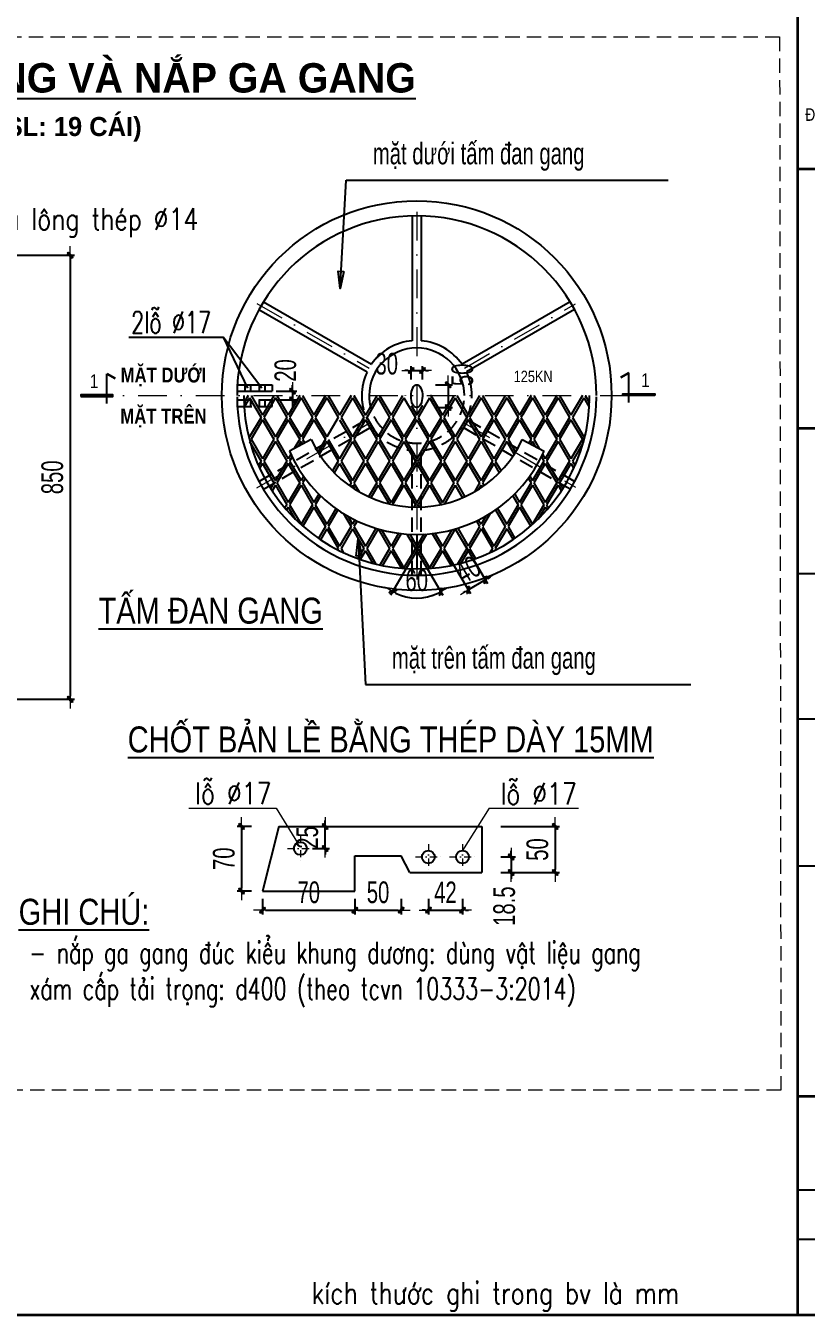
# Model space of a CAD drawing. Header units: inches. Extents: x -676 to 53517, y -16349 to 46516.
# Drawn here: x 35096 to 37799, y 27132 to 31598 of the extents above; entities that cross this region are included whole.
import ezdxf
from ezdxf.enums import TextEntityAlignment as Align

# ---------------------------------------------------------------- set-up
doc = ezdxf.new("R2010")
doc.units = ezdxf.units.IN
doc.header["$MEASUREMENT"] = 0
for name, pattern in [('DASHDOT', [1, 0.5, -0.25, 0, -0.25]), ('DASHED2', [0.375, 0.25, -0.125]), ('HIDDEN', [0.375, 0.25, -0.125]), ('HIDDENX2', [0.75, 0.5, -0.25])]:
    doc.linetypes.add(name, pattern=pattern)
for name, color, linetype in [('1', 1, 'Continuous'), ('2', 2, 'Continuous'), ('3', 3, 'Continuous'), ('8', 8, 'Continuous'), ('9', 9, 'Continuous'), ('Dam', 1, 'Continuous'), ('ENTTNTHIETKE1', 2, 'Continuous'), ('T.bao', 6, 'Continuous'), ('TXT', 5, 'Continuous')]:
    doc.layers.add(name, color=color, linetype=linetype)
for name, color, linetype, lineweight in [('2 - Text2', 2, 'Continuous', 20), ('43 - Net thay', 43, 'Continuous', 25), ('cat BT', 40, 'Continuous', 35), ('dim', 144, 'Continuous', 13), ('KICHTHUOC', 167, 'Continuous', 15), ('LC Dim', 8, 'Continuous', 18), ('LC MANH DUT', 35, 'HIDDEN', 5), ('LC Net truc', 79, 'DASHDOT', 13), ('LC Text1', 3, 'Continuous', 20), ('LC Text2', 7, 'Continuous', 25), ('TEXT', 7, 'Continuous', 20), ('THEP', 1, 'Continuous', 35)]:
    doc.layers.add(name, color=color, linetype=linetype, lineweight=lineweight)
doc.styles.add('EG 1', font='')
doc.styles.add('HOATBIF', font='hoatbif.shx', dxfattribs={"width": 0.7})
doc.styles.add('LC 1', font='')
doc.styles.add('LC 3', font='vnsimli.shx', dxfattribs={"width": 0.75})
doc.styles.add('LC3', font='', dxfattribs={"width": 0.8})
doc.styles.add('T2', font='', dxfattribs={"width": 0.8})
doc.styles.add('Tenbanve', font='')
doc.styles.get('EG 1').set_extended_font_data('.VnAvantH', bold=True)
doc.styles.get('LC 1').set_extended_font_data('.VnAvantH', bold=True)
doc.styles.get('LC3').set_extended_font_data('.VnArialH', bold=True)
doc.styles.get('T2').set_extended_font_data('.VnArialH')
doc.styles.get('Tenbanve').set_extended_font_data('.VnBlackH')
doc.dimstyles.new('1-100(1-25)', dxfattribs={"dimscale": 25, "dimtxt": 2.5, "dimasz": 0.35, "dimexe": 0.5, "dimexo": 0, "dimgap": 0.8, "dimtad": 1, "dimdec": 0, "dimzin": 0, "dimdsep": 46, "dimtxsty": 'HOATBIF', "dimblk1": 'DOT', "dimblk2": 'DOT', "dimsah": 1, "dimcen": -1, "dimdle": 1, "dimclrd": 256, "dimclre": 256, "dimclrt": 4, "dimadec": 3, "dimazin": 2, "dimtfac": 0.333333, "dimtdec": 0, "dimtix": 1, "dimtmove": 2, "dimatfit": 3, "dimldrblk": 'DOT', "dimfxl": 1, "dimtvp": 0.833333, "dimtolj": 1, "dimtzin": 0, "dimarcsym": 0})
doc.dimstyles.new('1-100(1-50)x4', dxfattribs={"dimscale": 40, "dimtxt": 2.5, "dimasz": 0.35, "dimexe": 0.5, "dimexo": 0, "dimgap": 0.8, "dimtad": 1, "dimdec": 0, "dimlfac": 0.25, "dimzin": 0, "dimdsep": 46, "dimtxsty": 'HOATBIF', "dimblk1": 'DOT', "dimblk2": 'DOT', "dimsah": 1, "dimcen": -1, "dimdle": 1, "dimclrd": 256, "dimclre": 256, "dimclrt": 4, "dimadec": 3, "dimazin": 2, "dimtfac": 0.333333, "dimtdec": 0, "dimtix": 1, "dimtmove": 2, "dimatfit": 3, "dimldrblk": 'DOT', "dimfxl": 1, "dimtvp": 0.833333, "dimtolj": 1, "dimtzin": 0, "dimarcsym": 0})

# ---------------------------------------------------------------- blocks, each defined once
blk = doc.blocks.new('DOT')
at = {"layer": 'LC Dim', "color": 4}
blk.add_line((-1, -1), (1, 1), dxfattribs=at)
at = {"layer": 'LC Dim'}
blk.add_line((-3, 0), (3, 0), dxfattribs=at)
at = {"layer": 'LC Dim', "color": 4}
blk.add_lwpolyline([(0.5, 1), (-1, -0.5), (-0.5, -1), (1, 0.5)], close=True, dxfattribs=at)
blk = doc.blocks.new('*D26')
at = {"layer": 'Defpoints', "color": 0, "transparency": 16777216}
for p in [(36235.9, 28573.3), (36395.9, 28573.3), (36395.9, 28534.6)]:
    blk.add_point(p, dxfattribs=at)
at = {"layer": 'LC Dim', "lineweight": -2, "transparency": 16777216}
for p, q in [((36235.9, 28573.3), (36235.9, 28519.6)), ((36395.9, 28573.3), (36395.9, 28519.6)), ((36246.4, 28534.6), (36385.4, 28534.6))]:
    blk.add_line(p, q, dxfattribs=at)
at = {"layer": 'LC Dim', "lineweight": -2, "transparency": 16777216, "xscale": 10.5, "yscale": 10.5, "zscale": 10.5, "rotation": 180}
blk.add_blockref('DOT', (36235.9, 28534.6), dxfattribs=at)
at = {"layer": 'LC Dim', "lineweight": -2, "transparency": 16777216, "xscale": 10.5, "yscale": 10.5, "zscale": 10.5}
blk.add_blockref('DOT', (36395.9, 28534.6), dxfattribs=at)
at = {"layer": 'LC Dim', "color": 4, "transparency": 16777216, "insert": (36315.9, 28596.1), "char_height": 75, "attachment_point": 5, "style": 'HOATBIF'}
blk.add_mtext('\\A1;50', dxfattribs=at)
blk = doc.blocks.new('_Dot')
at = {"color": 0, "linetype": 'ByBlock', "lineweight": -2}
blk.add_line((-0.5, 0), (-1, 0), dxfattribs=at)
at = {"color": 0, "linetype": 'ByBlock', "const_width": 0.5}
blk.add_lwpolyline([(-0.25, 0, 1), (0.25, 0, 1)], format="xyb", close=True, dxfattribs=at)
blk = doc.blocks.new('*D27')
at = {"layer": 'Defpoints', "color": 0, "transparency": 16777216}
for p in [(35878, 28824.7), (35843.4, 28600.7), (35878, 28600.7)]:
    blk.add_point(p, dxfattribs=at)
at = {"layer": 'LC Dim', "lineweight": -2, "transparency": 16777216}
for p, q in [((35878, 28824.7), (35828.4, 28824.7)), ((35843.4, 28814.2), (35843.4, 28611.2)), ((35878, 28600.7), (35828.4, 28600.7))]:
    blk.add_line(p, q, dxfattribs=at)
at = {"layer": 'LC Dim', "lineweight": -2, "transparency": 16777216, "xscale": 10.5, "yscale": 10.5, "zscale": 10.5}
for p, rotation in [((35843.4, 28824.7), 90), ((35843.4, 28600.7), 270)]:
    blk.add_blockref('DOT', p, dxfattribs=dict(at, rotation=rotation))
at = {"layer": 'LC Dim', "color": 4, "transparency": 16777216, "insert": (35781.9, 28712.7), "char_height": 75, "attachment_point": 5, "rotation": 90, "style": 'HOATBIF'}
blk.add_mtext('\\A1;70', dxfattribs=at)
blk = doc.blocks.new('*D28')
at = {"layer": 'Defpoints', "color": 0, "transparency": 16777216}
for p in [(36515, 30354.6), (36515, 30275.6), (36558.8, 30275.6)]:
    blk.add_point(p, dxfattribs=at)
at = {"layer": 'LC Dim', "lineweight": -2, "transparency": 16777216}
for p, q in [((36515, 30354.6), (36573.8, 30354.6)), ((36558.8, 30344.1), (36558.8, 30286.1)), ((36515, 30275.6), (36573.8, 30275.6))]:
    blk.add_line(p, q, dxfattribs=at)
at = {"layer": 'LC Dim', "lineweight": -2, "transparency": 16777216, "xscale": 10.5, "yscale": 10.5, "zscale": 10.5}
for p, rotation in [((36558.8, 30354.6), 90), ((36558.8, 30275.6), 270)]:
    blk.add_blockref('DOT', p, dxfattribs=dict(at, rotation=rotation))
at = {"layer": 'LC Dim', "color": 4, "transparency": 16777216, "insert": (36608, 30389.1), "char_height": 75, "attachment_point": 5, "rotation": 90, "style": 'HOATBIF'}
blk.add_mtext('\\A1;50', dxfattribs=at)
blk = doc.blocks.new('*D29')
at = {"layer": 'Defpoints', "color": 0, "transparency": 16777216}
for p in [(35963.2, 30332.1), (35963.2, 30302), (36019.5, 30302)]:
    blk.add_point(p, dxfattribs=at)
at = {"layer": 'LC Dim', "lineweight": -2, "transparency": 16777216}
for p, q in [((35963.2, 30332.1), (36034.5, 30332.1)), ((36019.5, 30342.6), (36019.5, 30353.1)), ((36019.5, 30332.1), (36019.5, 30302)), ((35963.2, 30302), (36034.5, 30302)), ((36019.5, 30291.5), (36019.5, 30281))]:
    blk.add_line(p, q, dxfattribs=at)
at = {"layer": 'LC Dim', "lineweight": -2, "transparency": 16777216, "xscale": 10.5, "yscale": 10.5, "zscale": 10.5}
for p, rotation in [((36019.5, 30332.1), 270), ((36019.5, 30302), 90)]:
    blk.add_blockref('DOT', p, dxfattribs=dict(at, rotation=rotation))
at = {"layer": 'LC Dim', "color": 4, "transparency": 16777216, "insert": (35995.2, 30404.1), "char_height": 75, "attachment_point": 5, "rotation": 90, "style": 'HOATBIF'}
blk.add_mtext('\\A1;20', dxfattribs=at)
blk = doc.blocks.new('*D30')
at = {"layer": 'Defpoints', "color": 0, "transparency": 16777216}
for p in [(35915.9, 28573.3), (36235.9, 28573.3), (36235.9, 28534.6)]:
    blk.add_point(p, dxfattribs=at)
at = {"layer": 'LC Dim', "lineweight": -2, "transparency": 16777216}
for p, q in [((35915.9, 28573.3), (35915.9, 28519.6)), ((36235.9, 28573.3), (36235.9, 28519.6)), ((35926.4, 28534.6), (36225.4, 28534.6))]:
    blk.add_line(p, q, dxfattribs=at)
at = {"layer": 'LC Dim', "lineweight": -2, "transparency": 16777216, "xscale": 10.5, "yscale": 10.5, "zscale": 10.5, "rotation": 180}
blk.add_blockref('DOT', (35915.9, 28534.6), dxfattribs=at)
at = {"layer": 'LC Dim', "lineweight": -2, "transparency": 16777216, "xscale": 10.5, "yscale": 10.5, "zscale": 10.5}
blk.add_blockref('DOT', (36235.9, 28534.6), dxfattribs=at)
at = {"layer": 'LC Dim', "color": 4, "transparency": 16777216, "insert": (36075.9, 28596.1), "char_height": 75, "attachment_point": 5, "style": 'HOATBIF'}
blk.add_mtext('\\A1;70', dxfattribs=at)
blk = doc.blocks.new('*D31')
at = {"layer": 'Defpoints', "color": 0, "transparency": 16777216}
for p in [(36088.6, 28824.7), (36132.6, 28824.7), (36088.6, 28748.2)]:
    blk.add_point(p, dxfattribs=at)
at = {"layer": 'LC Dim', "lineweight": -2, "transparency": 16777216}
for p, q in [((36088.6, 28824.7), (36147.6, 28824.7)), ((36132.6, 28835.2), (36132.6, 28845.7)), ((36132.6, 28748.2), (36132.6, 28824.7)), ((36088.6, 28748.2), (36147.6, 28748.2)), ((36132.6, 28737.7), (36132.6, 28727.2))]:
    blk.add_line(p, q, dxfattribs=at)
at = {"layer": 'LC Dim', "lineweight": -2, "transparency": 16777216, "xscale": 10.5, "yscale": 10.5, "zscale": 10.5}
for p, rotation in [((36132.6, 28824.7), 270), ((36132.6, 28748.2), 90)]:
    blk.add_blockref('DOT', p, dxfattribs=dict(at, rotation=rotation))
at = {"layer": 'LC Dim', "color": 4, "transparency": 16777216, "insert": (36071.1, 28786.5), "char_height": 75, "attachment_point": 5, "rotation": 90, "style": 'HOATBIF'}
blk.add_mtext('\\A1;25', dxfattribs=at)
blk = doc.blocks.new('*D32')
at = {"layer": 'Defpoints', "color": 0, "transparency": 16777216}
for p in [(36740.7, 28824.7), (36740.7, 28664.7), (36929.5, 28664.7)]:
    blk.add_point(p, dxfattribs=at)
at = {"layer": 'LC Dim', "lineweight": -2, "transparency": 16777216}
for p, q in [((36740.7, 28824.7), (36944.5, 28824.7)), ((36929.5, 28814.2), (36929.5, 28675.2)), ((36740.7, 28664.7), (36944.5, 28664.7))]:
    blk.add_line(p, q, dxfattribs=at)
at = {"layer": 'LC Dim', "lineweight": -2, "transparency": 16777216, "xscale": 10.5, "yscale": 10.5, "zscale": 10.5}
for p, rotation in [((36929.5, 28824.7), 90), ((36929.5, 28664.7), 270)]:
    blk.add_blockref('DOT', p, dxfattribs=dict(at, rotation=rotation))
at = {"layer": 'LC Dim', "color": 4, "transparency": 16777216, "insert": (36868, 28744.7), "char_height": 75, "attachment_point": 5, "rotation": 90, "style": 'HOATBIF'}
blk.add_mtext('\\A1;50', dxfattribs=at)
blk = doc.blocks.new('*D33')
at = {"layer": 'Defpoints', "color": 0, "transparency": 16777216}
for p in [(36490.2, 28573.3), (36608.4, 28573.3), (36608.4, 28534.9)]:
    blk.add_point(p, dxfattribs=at)
at = {"layer": 'LC Dim', "lineweight": -2, "transparency": 16777216}
for p, q in [((36490.2, 28573.3), (36490.2, 28519.9)), ((36608.4, 28573.3), (36608.4, 28519.9)), ((36479.7, 28534.9), (36469.2, 28534.9)), ((36490.2, 28534.9), (36608.4, 28534.9)), ((36618.9, 28534.9), (36629.4, 28534.9))]:
    blk.add_line(p, q, dxfattribs=at)
at = {"layer": 'LC Dim', "lineweight": -2, "transparency": 16777216, "xscale": 10.5, "yscale": 10.5, "zscale": 10.5}
blk.add_blockref('DOT', (36490.2, 28534.9), dxfattribs=at)
at = {"layer": 'LC Dim', "lineweight": -2, "transparency": 16777216, "xscale": 10.5, "yscale": 10.5, "zscale": 10.5, "rotation": 180}
blk.add_blockref('DOT', (36608.4, 28534.9), dxfattribs=at)
at = {"layer": 'LC Dim', "color": 4, "transparency": 16777216, "insert": (36549.3, 28596.4), "char_height": 75, "attachment_point": 5, "style": 'HOATBIF'}
blk.add_mtext('\\A1;42', dxfattribs=at)
blk = doc.blocks.new('*D34')
at = {"layer": 'Defpoints', "color": 0, "transparency": 16777216}
for p in [(36740.7, 28718.8), (36740.7, 28664.7), (36776.7, 28664.7)]:
    blk.add_point(p, dxfattribs=at)
at = {"layer": 'LC Dim', "lineweight": -2, "transparency": 16777216}
for p, q in [((36776.7, 28729.3), (36776.7, 28739.8)), ((36740.7, 28718.8), (36791.7, 28718.8)), ((36776.7, 28718.8), (36776.7, 28664.7)), ((36740.7, 28664.7), (36791.7, 28664.7)), ((36776.7, 28654.2), (36776.7, 28643.7))]:
    blk.add_line(p, q, dxfattribs=at)
at = {"layer": 'LC Dim', "lineweight": -2, "transparency": 16777216, "xscale": 10.5, "yscale": 10.5, "zscale": 10.5}
for p, rotation in [((36776.7, 28718.8), 270), ((36776.7, 28664.7), 90)]:
    blk.add_blockref('DOT', p, dxfattribs=dict(at, rotation=rotation))
at = {"layer": 'LC Dim', "color": 4, "transparency": 16777216, "insert": (36753.1, 28548.6), "char_height": 75, "attachment_point": 5, "rotation": 90, "style": 'HOATBIF'}
blk.add_mtext('\\A1;18.5', dxfattribs=at)
blk = doc.blocks.new('*D35')
at = {"layer": 'Defpoints', "color": 0, "transparency": 16777216}
for p in [(34820.3, 30803), (34820.3, 29265), (35249.5, 29265)]:
    blk.add_point(p, dxfattribs=at)
at = {"layer": 'LC Dim', "lineweight": -2, "transparency": 16777216}
for p, q in [((34820.3, 30803), (35264.5, 30803)), ((35249.5, 30792.5), (35249.5, 29275.5)), ((34820.3, 29265), (35264.5, 29265))]:
    blk.add_line(p, q, dxfattribs=at)
at = {"layer": 'LC Dim', "lineweight": -2, "transparency": 16777216, "xscale": 10.5, "yscale": 10.5, "zscale": 10.5}
for p, rotation in [((35249.5, 30803), 90), ((35249.5, 29265), 270)]:
    blk.add_blockref('DOT', p, dxfattribs=dict(at, rotation=rotation))
at = {"layer": 'LC Dim', "color": 4, "transparency": 16777216, "insert": (35188, 30034), "char_height": 75, "attachment_point": 5, "rotation": 90, "style": 'HOATBIF'}
blk.add_mtext('\\A1;850', dxfattribs=at)
blk = doc.blocks.new('*D61')
at = {"layer": 'Defpoints', "color": 0, "transparency": 16777216}
for p in [(36609.4, 29811.1), (36550.4, 29776.4), (36687.3, 29678.7)]:
    blk.add_point(p, dxfattribs=at)
at = {"layer": 'LC Dim', "lineweight": -2, "transparency": 16777216}
for p, q in [((36609.4, 29811.1), (36694.9, 29665.8)), ((36550.4, 29776.4), (36635.9, 29631)), ((36628.3, 29644), (36687.3, 29678.7)), ((36696.4, 29684), (36705.4, 29689.4)), ((36619.2, 29638.6), (36610.2, 29633.3))]:
    blk.add_line(p, q, dxfattribs=at)
at = {"layer": 'LC Dim', "lineweight": -2, "transparency": 16777216, "xscale": 10.5, "yscale": 10.5, "zscale": 10.5}
for p, rotation in [((36687.3, 29678.7), 210.4784700420352), ((36628.3, 29644), 30.47847004203521)]:
    blk.add_blockref('DOT', p, dxfattribs=dict(at, rotation=rotation))
at = {"layer": 'LC Dim', "color": 4, "transparency": 16777216, "insert": (36626.6, 29714.3), "char_height": 75, "attachment_point": 5, "rotation": 30.4785, "style": 'HOATBIF'}
blk.add_mtext('\\A1;40', dxfattribs=at)
blk = doc.blocks.new('*D62')
at = {"layer": 'Defpoints', "color": 0, "transparency": 16777216}
for p in [(36449.9, 29779.5), (36449.9, 29779.5), (36413.4, 29717.6), (36486.4, 29717.6), (36421, 29618.1)]:
    blk.add_point(p, dxfattribs=at)
at = {"layer": 'LC Dim', "lineweight": -2, "transparency": 16777216}
for p, q in [((36413.4, 29717.6), (36359.1, 29625.3)), ((36486.4, 29717.6), (36540.7, 29625.3))]:
    blk.add_line(p, q, dxfattribs=at)
blk.add_arc((36449.9, 29779.5), 164, 243.1911, 296.8089, dxfattribs=at)
at = {"layer": 'LC Dim', "lineweight": -2, "transparency": 16777216, "xscale": 10.5, "yscale": 10.5, "zscale": 10.5}
for p, rotation in [((36366.7, 29638.2), 151.3563335746672), ((36533.1, 29638.2), 28.64366642852656)]:
    blk.add_blockref('DOT', p, dxfattribs=dict(at, rotation=rotation))
at = {"layer": 'LC Dim', "color": 4, "transparency": 16777216, "insert": (36449.9, 29677.1), "char_height": 75, "attachment_point": 5, "rotation": 0, "style": 'HOATBIF'}
blk.add_mtext('\\A1;60', dxfattribs=at)
blk = doc.blocks.new('*D63')
at = {"layer": 'Defpoints', "color": 0, "transparency": 16777216}
for p in [(36430.2, 30372.9), (36469.7, 30403.5), (36469.7, 30372.9)]:
    blk.add_point(p, dxfattribs=at)
at = {"layer": 'LC Dim', "lineweight": -2, "transparency": 16777216}
for p, q in [((36430.2, 30372.9), (36430.2, 30418.5)), ((36469.7, 30372.9), (36469.7, 30418.5)), ((36419.7, 30403.5), (36409.2, 30403.5)), ((36430.2, 30403.5), (36469.7, 30403.5)), ((36480.2, 30403.5), (36490.7, 30403.5))]:
    blk.add_line(p, q, dxfattribs=at)
at = {"layer": 'LC Dim', "lineweight": -2, "transparency": 16777216, "xscale": 10.5, "yscale": 10.5, "zscale": 10.5}
blk.add_blockref('DOT', (36430.2, 30403.5), dxfattribs=at)
at = {"layer": 'LC Dim', "lineweight": -2, "transparency": 16777216, "xscale": 10.5, "yscale": 10.5, "zscale": 10.5, "rotation": 180}
blk.add_blockref('DOT', (36469.7, 30403.5), dxfattribs=at)
at = {"layer": 'LC Dim', "color": 4, "transparency": 16777216, "insert": (36346, 30427), "char_height": 75, "attachment_point": 5, "style": 'HOATBIF'}
blk.add_mtext('\\A1;30', dxfattribs=at)
blk = doc.blocks.new('TIEUDE1')
at = {"layer": '2 - Text2', "color": 7, "style": 'EG 1'}
blk.add_attdef('TIªU§Ò', text='', height=5, dxfattribs=at).set_placement((0, 0), align=Align.BOTTOM_CENTER)
blk.add_attdef('TL', text='', height=3, dxfattribs=at).set_placement((0, -2), align=Align.TOP_CENTER)
blk = doc.blocks.new('khung vpn')
at = {"layer": 'T.bao'}
for p, q in [((52549.443, -4222.987), (52555.832, -4222.987)), ((52549.443, -4225.241), (52555.832, -4225.241)), ((52549.443, -4227.516), (52555.832, -4227.516)), ((52549.443, -4232.534), (52555.832, -4232.534)), ((52549.443, -4233.296), (52555.832, -4233.296))]:
    blk.add_line(p, q, dxfattribs=at)
at = {"layer": 'THEP'}
for p, q in [((52549.443, -4216.721), (52555.832, -4216.721)), ((52549.443, -4220.741), (52555.832, -4220.741)), ((52549.443, -4231.083), (52555.832, -4231.083))]:
    blk.add_line(p, q, dxfattribs=at)
for points in [[(52555.832, -4234.474), (52502.459, -4234.474), (52502.459, -4196.073), (52555.832, -4196.073)], [(52555.832, -4196.073), (52555.832, -4234.474), (52549.443, -4234.474), (52549.443, -4196.073)]]:
    blk.add_lwpolyline(points, close=True, dxfattribs=at)
at = {"layer": 'TXT', "linetype": 'Continuous', "style": 'T2', "width": 0.8}
blk.add_text('®c: sè 126 lª v¨n thuyÕt - kªnh d\xad¬ng - lª ch©n - hp', height=0.19408, dxfattribs=at).set_placement((52552.689, -4215.98), align=Align.CENTER)
blk = doc.blocks.new('TIEUDE2')
at = {"layer": 'LC Text2', "color": 7, "style": 'LC 1'}
blk.add_attdef('%%UTIªU§Ò', text='', height=3.5, dxfattribs=at).set_placement((0, 0), align=Align.BOTTOM_CENTER)
blk.add_attdef('TL', text='', height=2.2, dxfattribs=at).set_placement((0, -1.8), align=Align.TOP_CENTER)

msp = doc.modelspace()

# ---------------------------------------------------------------- hatches: boundary and pattern name
at = {"layer": '43 - Net thay'}
h = msp.add_hatch(color=256, dxfattribs=at)
h.paths.add_polyline_path([(35377, 30313.4), (35377, 30319.6), (35287, 30319.6), (35287, 30313.4)])
h.paths.add_polyline_path([(35397.4, 30313.4), (35397.4, 30319.6), (35377, 30319.6), (35377, 30313.4)])
h = msp.add_hatch(color=256, dxfattribs=at)
h.paths.add_polyline_path([(37184.3, 30322.9), (37184.3, 30316.8), (37274.3, 30316.8), (37274.3, 30322.9)])
h.paths.add_polyline_path([(37163.9, 30322.9), (37163.9, 30316.8), (37184.3, 30316.8), (37184.3, 30322.9)])

# ---------------------------------------------------------------- linework, layer by layer
at = {"layer": '1', "ltscale": 2000}
for p, q in [((35971.8, 28824.7), (35915.9, 28600.7)), ((35971.8, 28824.7), (36675.8, 28824.7)), ((36675.8, 28824.7), (36675.8, 28664.7)), ((36235.9, 28722.3), (36395.9, 28722.3)), ((36235.9, 28600.7), (36235.9, 28722.3)), ((36426, 28664.7), (36395.9, 28722.3)), ((36426, 28664.7), (36675.8, 28664.7)), ((35915.9, 28600.7), (36235.9, 28600.7))]:
    msp.add_line(p, q, dxfattribs=at)
at = {"layer": '2', "ltscale": 2000}
for centre in [(36046.8, 28748.2), (36490.2, 28718.8), (36608.4, 28718.8)]:
    msp.add_circle(centre, 22.3, dxfattribs=at)
at = {"layer": '3', "ltscale": 2000}
for p, q in [((36434.5, 30939.3), (36434.5, 30507.1)), ((36465.3, 30939.3), (36465.3, 30507.1)), ((35918.8, 30641.5), (36293, 30425.4)), ((36981, 30641.5), (36606.8, 30425.4)), ((35903.4, 30614.8), (36277.7, 30398.8)), ((36996.4, 30614.8), (36622.2, 30398.8))]:
    msp.add_line(p, q, dxfattribs=at)
at = {"layer": '3', "ltscale": 3000}
for p, q in [((35827.8, 30332.1), (35949.6, 30332.1)), ((35828.9, 30354.6), (35949.6, 30354.6)), ((35854.2, 30354.6), (35854.2, 30332.1)), ((35873.6, 30354.6), (35873.6, 30332.1)), ((35904.2, 30354.6), (35904.2, 30332.1)), ((35923.6, 30354.6), (35923.6, 30332.1)), ((35949.6, 30354.6), (35949.6, 30332.1))]:
    msp.add_line(p, q, dxfattribs=at)
at = {"layer": '3', "color": 252, "linetype": 'HIDDENX2', "ltscale": 100}
for p, q in [((35827.8, 30302), (35949.6, 30302)), ((35871.2, 30309), (35852.3, 30276.9)), ((35854.2, 30302), (35854.2, 30279.6)), ((35873.6, 30302), (35873.6, 30279.6)), ((35904.2, 30302), (35904.2, 30279.6)), ((35923.6, 30302), (35923.6, 30279.6)), ((35949.6, 30279.6), (35949.6, 30302)), ((35828.9, 30279.6), (35949.6, 30279.6)), ((35903.4, 30019.3), (36277.7, 30235.4)), ((35918.8, 29992.7), (36293, 30208.7)), ((36981, 29992.7), (36606.8, 30208.7)), ((36996.4, 30019.3), (36622.2, 30235.4)), ((36434.5, 29694.9), (36434.5, 30127.1)), ((36465.3, 29694.9), (36465.3, 30127.1))]:
    msp.add_line(p, q, dxfattribs=at)
at = {"layer": '3', "ltscale": 2000}
for centre, radius, start, end in [((36449.9, 30317.1), 622.4, 0, 180), ((36449.9, 30317.1), 190.6, 94.6322, 145.3678), ((36449.9, 30317.1), 190.6, 34.6322, 85.3678), ((36449.9, 30317.1), 165, 0, 180), ((36449.9, 30317.1), 190.6, 154.6322, 180), ((36449.9, 30317.1), 190.6, 0, 25.3678), ((36449.9, 30317.1), 622.4, 180.3638, 359.6362), ((36449.9, 30315.3), 598.8, 179.801, 0.199)]:
    msp.add_arc(centre, radius, start, end, dxfattribs=at)
at = {"layer": '3', "color": 252, "linetype": 'HIDDENX2', "ltscale": 100}
for radius, start, end in [(190.6, 180, 205.3678), (165, 180, 0), (190.6, 334.6322, 0), (190.6, 214.6322, 265.3678), (190.6, 274.6322, 325.3678)]:
    msp.add_arc((36449.9, 30317.1), radius, start, end, dxfattribs=at)
at = {"layer": '43 - Net thay'}
for p, q in [((35377, 30289.9), (35377, 30392.5)), ((37184.3, 30293.3), (37184.3, 30395.8))]:
    msp.add_line(p, q, dxfattribs=at)
for points in [[(35287, 30313.4), (35397.4, 30313.4), (35397.4, 30319.6), (35287, 30319.6)], [(37274.3, 30316.8), (37163.9, 30316.8), (37163.9, 30322.9), (37274.3, 30322.9)]]:
    msp.add_lwpolyline(points, close=True, dxfattribs=at)
at = {"layer": '8', "linetype": 'DASHED2', "ltscale": 3000}
msp.add_line((36449.9, 29836), (36449.9, 29716.5), dxfattribs=at)
at = {"layer": '9', "ltscale": 2000}
for p, q in [((35452.7, 30519.6), (35779.6, 30519.6)), ((35913.8, 30342.8), (35779.6, 30519.6)), ((35779.6, 30519.6), (35863.4, 30342.6)), ((35866.5, 30317.1), (35851.6, 30291.8)), ((35871.2, 30309), (35911, 30241.4)), ((35876, 30317.1), (35915.7, 30249.6)), ((35955.5, 30317.1), (35915.7, 30249.6)), ((35960.3, 30309), (35920.5, 30241.4)), ((35960.3, 30309), (36000, 30241.4)), ((35965, 30317.1), (36004.8, 30249.6)), ((36044.5, 30317.1), (36004.8, 30249.6)), ((36049.3, 30309), (36009.5, 30241.4)), ((36049.3, 30309), (36089, 30241.4)), ((36054.1, 30317.1), (36093.8, 30249.6)), ((36133.5, 30317.1), (36093.8, 30249.6)), ((36138.3, 30309), (36098.6, 30241.4)), ((36138.3, 30309), (36178.1, 30241.4)), ((36143.1, 30317.1), (36182.8, 30249.6)), ((36222.6, 30317.1), (36182.8, 30249.6)), ((36227.3, 30309), (36187.6, 30241.4)), ((36227.3, 30309), (36267.1, 30241.4)), ((36232.1, 30317.1), (36271.9, 30249.6)), ((36311.6, 30317.1), (36271.9, 30249.6)), ((36316.4, 30309), (36276.6, 30241.4)), ((36316.4, 30309), (36356.1, 30241.4)), ((36321.1, 30317.1), (36360.9, 30249.6)), ((36400.6, 30317.1), (36360.9, 30249.6)), ((36405.4, 30309), (36365.7, 30241.4)), ((36405.4, 30309), (36445.1, 30241.4)), ((36410.4, 30317.5), (36410.2, 30317.1)), ((36410.2, 30317.1), (36410.4, 30316.7)), ((36430.3, 30282.9), (36449.9, 30249.6)), ((36469.5, 30282.9), (36449.9, 30249.6)), ((36494.4, 30309), (36454.7, 30241.4)), ((36489.4, 30317.5), (36489.7, 30317.1)), ((36489.7, 30317.1), (36489.4, 30316.7)), ((36494.4, 30309), (36534.2, 30241.4)), ((36499.3, 30317.3), (36499.2, 30317.1)), ((36499.2, 30317.1), (36538.9, 30249.6)), ((36578.7, 30317.1), (36538.9, 30249.6)), ((36583.5, 30309), (36543.7, 30241.4)), ((36578.5, 30317.3), (36578.7, 30317.1)), ((36583.5, 30309), (36623.2, 30241.4)), ((36588.4, 30317.3), (36588.2, 30317.1)), ((36588.2, 30317.1), (36628, 30249.6)), ((36667.7, 30317.1), (36628, 30249.6)), ((36672.5, 30309), (36632.7, 30241.4)), ((36667.6, 30317.3), (36667.7, 30317.1)), ((36672.5, 30309), (36712.2, 30241.4)), ((36677.4, 30317.3), (36677.2, 30317.1)), ((36677.2, 30317.1), (36717, 30249.6)), ((36756.7, 30317.1), (36717, 30249.6)), ((36761.5, 30309), (36721.8, 30241.4)), ((36756.6, 30317.3), (36756.7, 30317.1)), ((36761.5, 30309), (36801.2, 30241.4)), ((36761.5, 30309), (36794, 30253.8)), ((36766.4, 30317.3), (36766.3, 30317.1)), ((36766.3, 30317.1), (36806, 30249.6)), ((36845.8, 30317.1), (36806, 30249.6)), ((36850.5, 30309), (36810.8, 30241.4)), ((36850.5, 30309), (36817, 30252)), ((36845.6, 30317.3), (36845.8, 30317.1)), ((36845.6, 30317.3), (36845.8, 30317.1)), ((36850.5, 30309), (36890.3, 30241.4)), ((36855.5, 30317.3), (36855.3, 30317.1)), ((36855.3, 30317.1), (36895, 30249.6)), ((36934.8, 30317.1), (36895, 30249.6)), ((36939.6, 30309), (36899.8, 30241.4)), ((36934.6, 30317.3), (36934.8, 30317.1)), ((36939.6, 30309), (36979.3, 30241.4)), ((36944.5, 30317.3), (36944.3, 30317.1)), ((36944.3, 30317.1), (36984.1, 30249.6)), ((37023.8, 30317.1), (36984.1, 30249.6)), ((37028.6, 30309), (36988.8, 30241.4)), ((37023.7, 30317.3), (37023.8, 30317.1)), ((37028.6, 30309), (37047.5, 30276.9)), ((37033.5, 30317.3), (37033.4, 30317.1)), ((37033.4, 30317.1), (37048.3, 30291.8)), ((35911, 30241.4), (35871.2, 30173.9)), ((35920.5, 30241.4), (35960.3, 30173.9)), ((36000, 30241.4), (35960.3, 30173.9)), ((36009.5, 30241.4), (36049.3, 30173.9)), ((36089, 30241.4), (36049.3, 30173.9)), ((36098.6, 30241.4), (36138.3, 30173.9)), ((36178.1, 30241.4), (36138.3, 30173.9)), ((36187.6, 30241.4), (36227.3, 30173.9)), ((36267.1, 30241.4), (36227.3, 30173.9)), ((36276.6, 30241.4), (36316.4, 30173.9)), ((36356.1, 30241.4), (36316.4, 30173.9)), ((36365.7, 30241.4), (36405.4, 30173.9)), ((36445.1, 30241.4), (36405.4, 30173.9)), ((36454.7, 30241.4), (36494.4, 30173.9)), ((36534.2, 30241.4), (36494.4, 30173.9)), ((36543.7, 30241.4), (36583.5, 30173.9)), ((36623.2, 30241.4), (36583.5, 30173.9)), ((36632.7, 30241.4), (36672.5, 30173.9)), ((36712.2, 30241.4), (36672.5, 30173.9)), ((36721.8, 30241.4), (36761.5, 30173.9)), ((36801.2, 30241.4), (36761.5, 30173.9)), ((36810.8, 30241.4), (36850.5, 30173.9)), ((36890.3, 30241.4), (36850.5, 30173.9)), ((36899.8, 30241.4), (36939.6, 30173.9)), ((36979.3, 30241.4), (36939.6, 30173.9)), ((36988.8, 30241.4), (37028.6, 30173.9)), ((35915.7, 30233.3), (35876, 30165.8)), ((35915.7, 30233.3), (35955.5, 30165.8)), ((36004.8, 30233.3), (35965, 30165.8)), ((36004.8, 30233.3), (36044.5, 30165.8)), ((36093.8, 30233.3), (36054.1, 30165.8)), ((36093.8, 30233.3), (36133.5, 30165.8)), ((36182.8, 30233.3), (36222.6, 30165.8)), ((36271.9, 30233.3), (36232.1, 30165.8)), ((36271.9, 30233.3), (36311.6, 30165.8)), ((36360.9, 30233.3), (36321.1, 30165.8)), ((36360.9, 30233.3), (36400.6, 30165.8)), ((36449.9, 30233.3), (36410.2, 30165.8)), ((36449.9, 30233.3), (36489.7, 30165.8)), ((36538.9, 30233.3), (36499.2, 30165.8)), ((36538.9, 30233.3), (36578.7, 30165.8)), ((36628, 30233.3), (36588.2, 30165.8)), ((36628, 30233.3), (36667.7, 30165.8)), ((36717, 30233.3), (36677.2, 30165.8)), ((36717, 30233.3), (36756.7, 30165.8)), ((36794.7, 30230.3), (36761.5, 30173.9)), ((36806, 30233.3), (36766.3, 30165.8)), ((36806, 30233.3), (36845.8, 30165.8)), ((36895, 30233.3), (36855.3, 30165.8)), ((36895, 30233.3), (36934.8, 30165.8)), ((36984.1, 30233.3), (36944.3, 30165.8)), ((36984.1, 30233.3), (37023.8, 30165.8)), ((35865.9, 30183), (35871.2, 30173.9)), ((35871.2, 30157.7), (35911, 30090.2)), ((35876, 30165.8), (35915.7, 30098.3)), ((35955.5, 30165.8), (35915.7, 30098.3)), ((35960.3, 30157.7), (35920.5, 30090.2)), ((35960.3, 30157.7), (36000, 30090.2)), ((35965, 30165.8), (36004.8, 30098.3)), ((36044.5, 30165.8), (36025.5, 30133.5)), ((36049.3, 30157.7), (36039.3, 30140.7)), ((36049.3, 30157.7), (36054.6, 30148.7)), ((36054.1, 30165.8), (36061.9, 30152.6)), ((36133.5, 30165.8), (36107.5, 30121.5)), ((36138.3, 30157.7), (36112.4, 30113.7)), ((36138.3, 30157.7), (36112.4, 30113.7)), ((36138.3, 30157.7), (36178.1, 30090.2)), ((36143.4, 30165.3), (36182.8, 30098.3)), ((36222.6, 30165.8), (36182.8, 30098.3)), ((36227.3, 30157.7), (36187.6, 30090.2)), ((36227.3, 30157.7), (36267.1, 30090.2)), ((36232.1, 30165.8), (36271.9, 30098.3)), ((36311.6, 30165.8), (36271.9, 30098.3)), ((36316.4, 30157.7), (36276.6, 30090.2)), ((36316.4, 30157.7), (36356.1, 30090.2)), ((36321.1, 30165.8), (36360.9, 30098.3)), ((36400.6, 30165.8), (36360.9, 30098.3)), ((36405.4, 30157.7), (36365.7, 30090.2)), ((36405.4, 30157.7), (36445.1, 30090.2)), ((36410.2, 30165.8), (36449.9, 30098.3)), ((36489.7, 30165.8), (36449.9, 30098.3)), ((36494.4, 30157.7), (36454.7, 30090.2)), ((36494.4, 30157.7), (36534.2, 30090.2)), ((36499.2, 30165.8), (36538.9, 30098.3)), ((36578.7, 30165.8), (36538.9, 30098.3)), ((36583.5, 30157.7), (36543.7, 30090.2)), ((36583.5, 30157.7), (36623.2, 30090.2)), ((36588.2, 30165.8), (36628, 30098.3)), ((36667.7, 30165.8), (36628, 30098.3)), ((36672.5, 30157.7), (36632.7, 30090.2)), ((36672.5, 30157.7), (36632.7, 30090.2)), ((36672.5, 30157.7), (36712.2, 30090.2)), ((36677.2, 30165.8), (36717, 30098.3)), ((36756.7, 30165.8), (36717, 30098.3)), ((36761.5, 30157.7), (36721.8, 30090.2)), ((36761.5, 30157.7), (36787.4, 30113.7)), ((36761.5, 30157.7), (36787.4, 30113.7)), ((36766.3, 30165.8), (36792.3, 30121.5)), ((36766.3, 30165.8), (36792.3, 30121.5)), ((36845.8, 30165.8), (36838, 30152.6)), ((36850.5, 30157.7), (36845.2, 30148.7)), ((36850.5, 30157.7), (36860.5, 30140.7)), ((36855.3, 30165.8), (36874.3, 30133.5)), ((36934.8, 30165.8), (36895, 30098.3)), ((36939.6, 30157.7), (36899.8, 30090.2)), ((36939.6, 30157.7), (36979.3, 30090.2)), ((36944.3, 30165.8), (36984.1, 30098.3)), ((37023.8, 30165.8), (36984.1, 30098.3)), ((37026.8, 30154.6), (36988.8, 30090.2)), ((37033.9, 30183), (37028.6, 30173.9)), ((36013.8, 30113.6), (36004.8, 30098.3)), ((36018.1, 30104.7), (36009.5, 30090.2)), ((36881.7, 30104.7), (36890.3, 30090.2)), ((36886, 30113.6), (36895, 30098.3)), ((35911, 30090.2), (35901.7, 30074.4)), ((35915.7, 30082.1), (35905.8, 30065.2)), ((35915.7, 30082.1), (35955.5, 30014.5)), ((35920.5, 30090.2), (35960.3, 30022.7)), ((36000, 30090.2), (35960.3, 30022.7)), ((36004.8, 30082.1), (35965, 30014.5)), ((36004.8, 30082.1), (36044.5, 30014.5)), ((36009.5, 30090.2), (36049.3, 30022.7)), ((36178.1, 30090.2), (36157.9, 30056)), ((36182.8, 30082.1), (36163.9, 30049.9)), ((36182.8, 30082.1), (36222.6, 30014.5)), ((36187.6, 30090.2), (36227.3, 30022.7)), ((36267.1, 30090.2), (36227.3, 30022.7)), ((36272.2, 30081.6), (36232.4, 30014)), ((36272.2, 30081.6), (36311.6, 30014.5)), ((36276.6, 30090.2), (36276.9, 30089.7)), ((36276.6, 30090.2), (36316.4, 30022.7)), ((36356.1, 30090.2), (36316.4, 30022.7)), ((36360.9, 30082.1), (36321.1, 30014.5)), ((36360.9, 30082.1), (36400.6, 30014.5)), ((36365.7, 30090.2), (36405.4, 30022.7)), ((36445.1, 30090.2), (36405.4, 30022.7)), ((36449.9, 30082.1), (36410.2, 30014.5)), ((36449.9, 30082.1), (36489.7, 30014.5)), ((36454.7, 30090.2), (36494.4, 30022.7)), ((36534.2, 30090.2), (36494.4, 30022.7)), ((36538.9, 30082.1), (36499.2, 30014.5)), ((36538.9, 30082.1), (36578.7, 30014.5)), ((36543.7, 30090.2), (36583.5, 30022.7)), ((36623.2, 30090.2), (36583.5, 30022.7)), ((36628, 30082.1), (36588.2, 30014.5)), ((36628, 30082.1), (36667.7, 30014.5)), ((36632.7, 30090.2), (36672.5, 30022.7)), ((36712.2, 30090.2), (36672.5, 30022.7)), ((36717, 30082.1), (36677.2, 30014.5)), ((36717, 30082.1), (36735.9, 30049.9)), ((36721.8, 30090.2), (36741.9, 30056)), ((36890.3, 30090.2), (36850.5, 30022.7)), ((36895, 30082.1), (36855.3, 30014.5)), ((36895, 30082.1), (36934.8, 30014.5)), ((36899.8, 30090.2), (36939.6, 30022.7)), ((36979.3, 30090.2), (36939.6, 30022.7)), ((36984.1, 30082.1), (36944.3, 30014.5)), ((36984.1, 30082.1), (36994, 30065.2)), ((36988.8, 30090.2), (36998.1, 30074.4)), ((35955.5, 30014.5), (35944, 29995)), ((35965, 30014.5), (36004.8, 29947)), ((36044.5, 30014.5), (36004.8, 29947)), ((36058.1, 30037.7), (36049.3, 30022.7)), ((36063.4, 30030.4), (36054.1, 30014.5)), ((36054.1, 30014.5), (36093.8, 29947)), ((36222.6, 30014.5), (36216.9, 30004.9)), ((36311.6, 30014.5), (36283.4, 29966.6)), ((36321.1, 30014.5), (36360.9, 29947)), ((36400.6, 30014.5), (36360.9, 29947)), ((36410.2, 30014.5), (36449.9, 29947)), ((36489.7, 30014.5), (36449.9, 29947)), ((36499.2, 30014.5), (36538.9, 29947)), ((36578.7, 30014.5), (36538.9, 29947)), ((36588.2, 30014.5), (36616.4, 29966.6)), ((36667.7, 30014.5), (36649.4, 29983.5)), ((36677.2, 30014.5), (36682.9, 30004.9)), ((36845.8, 30014.5), (36806, 29947)), ((36836.4, 30030.4), (36845.8, 30014.5)), ((36841.7, 30037.7), (36850.5, 30022.7)), ((36855.3, 30014.5), (36895, 29947)), ((36934.8, 30014.5), (36895, 29947)), ((36944.3, 30014.5), (36955.9, 29995)), ((35960.3, 30006.4), (35949, 29987.2)), ((35960.3, 30006.4), (36000, 29938.9)), ((36049.3, 30006.4), (36009.5, 29938.9)), ((36049.3, 30006.4), (36089, 29938.9)), ((36110.7, 29975.8), (36093.8, 29947)), ((36116.8, 29969.9), (36098.6, 29938.9)), ((36227.3, 30006.4), (36223.6, 30000.2)), ((36227.3, 30006.4), (36223.6, 30000.2)), ((36227.3, 30006.4), (36235.7, 29992.3)), ((36232.4, 30014), (36250.4, 29983.5)), ((36316.4, 30006.4), (36291, 29963.3)), ((36316.4, 30006.4), (36354.2, 29942.1)), ((36405.4, 30006.4), (36365.9, 29939.4)), ((36405.4, 30006.4), (36445.1, 29938.9)), ((36494.4, 30006.4), (36454.7, 29938.9)), ((36494.4, 30006.4), (36533.9, 29939.4)), ((36583.5, 30006.4), (36545.6, 29942.1)), ((36583.5, 30006.4), (36608.9, 29963.3)), ((36672.5, 30006.4), (36664.2, 29992.3)), ((36672.5, 30006.4), (36676.2, 30000.2)), ((36783, 29969.9), (36801.2, 29938.9)), ((36783, 29969.9), (36801.2, 29938.9)), ((36789.1, 29975.8), (36806, 29947)), ((36850.5, 30006.4), (36810.8, 29938.9)), ((36850.5, 30006.4), (36890.3, 29938.9)), ((36939.6, 30006.4), (36899.8, 29938.9)), ((36939.6, 30006.4), (36950.9, 29987.2)), ((36000, 29938.9), (35993.4, 29927.7)), ((36004.8, 29930.8), (35999.1, 29921.1)), ((36004.8, 29930.8), (36029.4, 29888.9)), ((36009.5, 29938.9), (36049.3, 29871.4)), ((36089, 29938.9), (36049.3, 29871.4)), ((36093.8, 29930.8), (36055.1, 29865)), ((36093.8, 29930.8), (36133.5, 29863.3)), ((36098.6, 29938.9), (36138.3, 29871.4)), ((36170.2, 29925.6), (36138.3, 29871.4)), ((36445.1, 29938.9), (36440.3, 29930.7)), ((36449.9, 29930.8), (36449.8, 29930.5)), ((36449.9, 29930.8), (36450.1, 29930.5)), ((36454.7, 29938.9), (36459.5, 29930.7)), ((36729.6, 29925.6), (36761.5, 29871.4)), ((36801.2, 29938.9), (36761.5, 29871.4)), ((36801.2, 29938.9), (36761.5, 29871.4)), ((36806, 29930.8), (36766.3, 29863.3)), ((36806, 29930.8), (36844.7, 29865)), ((36810.8, 29938.9), (36850.5, 29871.4)), ((36890.3, 29938.9), (36850.5, 29871.4)), ((36895, 29930.8), (36870.4, 29888.9)), ((36895, 29930.8), (36900.7, 29921.1)), ((36899.8, 29938.9), (36906.4, 29927.7)), ((36177, 29920.9), (36143.1, 29863.3)), ((36196, 29908.4), (36222.6, 29863.3)), ((36210.7, 29899.6), (36227.3, 29871.4)), ((36236, 29886.1), (36227.3, 29871.4)), ((36243.4, 29882.5), (36232.1, 29863.3)), ((36656.4, 29882.5), (36667.7, 29863.3)), ((36663.8, 29886.1), (36672.5, 29871.4)), ((36689.1, 29899.6), (36672.5, 29871.4)), ((36703.8, 29908.4), (36677.2, 29863.3)), ((36722.8, 29920.9), (36756.7, 29863.3)), ((36133.5, 29863.3), (36109.6, 29822.6)), ((36138.3, 29855.2), (36116.4, 29817.9)), ((36138.3, 29855.2), (36116.4, 29817.9)), ((36138.3, 29855.2), (36178.1, 29787.6)), ((36143.4, 29862.8), (36182.8, 29795.8)), ((36222.6, 29863.3), (36182.8, 29795.8)), ((36227.3, 29855.2), (36187.6, 29787.6)), ((36227.3, 29855.2), (36267.1, 29787.6)), ((36232.1, 29863.3), (36271.9, 29795.8)), ((36308.1, 29857.4), (36271.9, 29795.8)), ((36316.4, 29855.2), (36276.6, 29787.6)), ((36316.4, 29855.2), (36356.1, 29787.6)), ((36328, 29851.7), (36360.9, 29795.8)), ((36387, 29840.1), (36360.9, 29795.8)), ((36395.9, 29839), (36365.7, 29787.6)), ((36416, 29837.2), (36445.1, 29787.6)), ((36425.9, 29836.6), (36449.9, 29795.8)), ((36473.9, 29836.6), (36449.9, 29795.8)), ((36483.8, 29837.2), (36454.7, 29787.6)), ((36503.9, 29839), (36534.2, 29787.6)), ((36512.8, 29840.1), (36538.9, 29795.8)), ((36571.9, 29851.7), (36538.9, 29795.8)), ((36583.5, 29855.2), (36543.7, 29787.6)), ((36583.5, 29855.2), (36623.2, 29787.6)), ((36591.7, 29857.4), (36628, 29795.8)), ((36667.7, 29863.3), (36628, 29795.8)), ((36672.5, 29855.2), (36632.7, 29787.6)), ((36672.5, 29855.2), (36632.7, 29787.6)), ((36672.5, 29855.2), (36712.2, 29787.6)), ((36677.5, 29862.8), (36717, 29795.8)), ((36756.7, 29863.3), (36717, 29795.8)), ((36761.5, 29855.2), (36721.8, 29787.6)), ((36761.5, 29855.2), (36783.4, 29817.9)), ((36761.5, 29855.2), (36783.4, 29817.9)), ((36766.3, 29863.3), (36790.2, 29822.6)), ((36178.1, 29787.6), (36175.4, 29783.1)), ((36182.8, 29779.5), (36182.7, 29779.4)), ((36182.8, 29779.5), (36183, 29779.2)), ((36187.6, 29787.6), (36196.3, 29772.8)), ((36267.1, 29787.6), (36246.2, 29752.2)), ((36271.9, 29779.5), (36254.1, 29749.4)), ((36271.9, 29779.5), (36297.4, 29736.2)), ((36276.6, 29787.6), (36308.6, 29733.4)), ((36356.1, 29787.6), (36322.3, 29730.2)), ((36360.9, 29779.5), (36330.8, 29728.4)), ((36360.9, 29779.5), (36396.6, 29718.8)), ((36365.7, 29787.6), (36405.4, 29720.1)), ((36445.1, 29787.6), (36405.4, 29720.1)), ((36449.9, 29779.5), (36413.4, 29717.6)), ((36449.9, 29779.5), (36486.4, 29717.6)), ((36454.7, 29787.6), (36494.4, 29720.1)), ((36534.2, 29787.6), (36494.4, 29720.1)), ((36538.9, 29779.5), (36503.2, 29718.8)), ((36538.9, 29779.5), (36569, 29728.4)), ((36543.7, 29787.6), (36577.5, 29730.2)), ((36623.2, 29787.6), (36591.2, 29733.4)), ((36628, 29779.5), (36602.5, 29736.2)), ((36628, 29779.5), (36645.7, 29749.4)), ((36632.7, 29787.6), (36653.6, 29752.2)), ((36712.2, 29787.6), (36703.5, 29772.8)), ((36717, 29779.5), (36716.8, 29779.2)), ((36717, 29779.5), (36717.1, 29779.4)), ((36721.8, 29787.6), (36724.4, 29783.1))]:
    msp.add_line(p, q, dxfattribs=at)
at = {"layer": '9', "color": 134, "ltscale": 2000}
msp.add_ellipse((36449.9, 30315.3), major_axis=(0.3, 39.5), ratio=0.500011, dxfattribs=at)
at = {"layer": 'cat BT', "ltscale": 0.2}
for p, q in [((35377, 30392.5), (35405.5, 30376.8)), ((37184.3, 30395.8), (37155.7, 30380.1))]:
    msp.add_line(p, q, dxfattribs=at)
at = {"layer": 'Dam', "ltscale": 2000}
for p, q in [((36084.4, 30164.4), (36008.8, 30124.7)), ((36815.4, 30164.4), (36891, 30124.7))]:
    msp.add_line(p, q, dxfattribs=at)
msp.add_circle((36449.9, 30317.1), 674.8, dxfattribs=at)
for centre, radius, start, end in [((36449.9, 30333.1), 402.5, 204.7725, 335.2275), ((36449.9, 30317.3), 481.3, 203.5852, 336.4148)]:
    msp.add_arc(centre, radius, start, end, dxfattribs=at)
at = {"layer": 'KICHTHUOC', "ltscale": 0.2}
for p, q in [((35660.9, 28888.5), (35963.4, 28888.5)), ((35963.4, 28888.5), (36037.3, 28768.3)), ((36700.7, 28888.5), (36608.4, 28741.1)), ((36700.7, 28888.5), (37009.7, 28888.5))]:
    msp.add_line(p, q, dxfattribs=at)
at = {"layer": 'LC MANH DUT', "ltscale": 200}
msp.add_lwpolyline([(32931.4, 31560), (37706.6, 31560), (37710.9, 27911.2), (32935.6, 27911.2)], close=True, dxfattribs=at)
at = {"layer": 'LC Net truc', "ltscale": 200}
for p, q in [((36449.9, 30954.1), (36449.9, 29680)), ((35896.5, 30636.6), (36284.8, 30412.4)), ((36615, 30412.4), (36999.9, 30634.6)), ((35284.5, 30317.1), (37196.7, 30317.1)), ((35896.5, 29997.6), (36284.8, 30221.8)), ((36615, 30221.8), (36999.9, 29999.5))]:
    msp.add_line(p, q, dxfattribs=at)
at = {"layer": 'LC Net truc', "ltscale": 50}
for p, q in [((36046.8, 28792.8), (36046.8, 28703.6)), ((36002.2, 28748.2), (36091.4, 28748.2)), ((36490.2, 28763.4), (36490.2, 28674.2)), ((36608.4, 28763.4), (36608.4, 28674.2)), ((36445.6, 28718.8), (36534.8, 28718.8)), ((36563.8, 28718.8), (36653, 28718.8))]:
    msp.add_line(p, q, dxfattribs=at)

# ---------------------------------------------------------------- block references
at = {"layer": 'ENTTNTHIETKE1', "color": 6, "xscale": 223.6997468349806, "yscale": 223.6997468349806, "zscale": 223.6997468349806, "rotation": 359.9992162943872}
msp.add_blockref('khung vpn', (-11717514.6, 974543.2, 0), dxfattribs=at)
at = {"layer": 'LC Text2'}
ref = msp.add_blockref('TIEUDE2', (35247, 31336.1, 0), dxfattribs=dict(at, xscale=30.00000021724274, yscale=30.00000021724274, zscale=30.00000021724274, rotation=359.999216292062))
ref.add_attrib('%%UTIªU§Ò', '%%UcÊu t¹o khung vµ n¾p ga gang', dxfattribs={"color": 7, "height": 101.884, "rotation": 359.9992, "style": 'LC 1'}).set_placement((35247, 31336.1, 0), align=Align.BOTTOM_CENTER)
ref.add_attrib('TL', '(SL: 19 c¸i)', dxfattribs={"color": 7, "height": 66, "rotation": 359.9992, "style": 'LC 1'}).set_placement((35247, 31282.1, 0), align=Align.TOP_CENTER)
ref = msp.add_blockref('TIEUDE1', (35572.7, 30347), dxfattribs=dict(at, xscale=10.51315973936289, yscale=10.51315973936289, zscale=10.51315973936289))
ref.add_attrib('TIªU§Ò', 'mÆt d\xadíi', dxfattribs={"color": 7, "height": 51.77, "style": 'LC3', "width": 0.8}).set_placement((35572.7, 30347), align=Align.BOTTOM_CENTER)
ref = msp.add_blockref('TIEUDE1', (35572.7, 30204.6), dxfattribs=dict(at, xscale=10.51315973936289, yscale=10.51315973936289, zscale=10.51315973936289))
ref.add_attrib('TIªU§Ò', 'mÆt trªn', dxfattribs={"color": 7, "height": 51.77, "style": 'LC3', "width": 0.8}).set_placement((35572.7, 30204.6), align=Align.BOTTOM_CENTER)

# ---------------------------------------------------------------- texts
at = {"layer": 'dim', "color": 4, "char_height": 75, "attachment_point": 7, "style": 'HOATBIF'}
for s, insert in [('\\A1;mÆt d\xadíi tÊm ®an gang', (36297.9, 31095.5)), ('\\A1;mÆt trªn tÊm ®an gang', (36363.9, 29348.6))]:
    msp.add_mtext(s, dxfattribs=dict(at, insert=insert))
at = {"layer": 'LC Text1', "color": 3, "style": 'LC 3', "width": 0.8}
for s, p in [('lç %%C17-bu l«ng thÐp %%C14', (34644.1, 30891)), ('lç %%c17', (35681.9, 28902.1)), ('lç %%c17', (36739.6, 28900.6)), ('kÝch th\xadíc ghi trong bv lµ mm', (36086, 27170.5))]:
    msp.add_text(s, height=75, rotation=359.9992, dxfattribs=at).set_placement(p)
at = {"layer": 'LC Text1', "color": 3, "style": 'LC 3', "width": 0.7}
msp.add_text('2lç %%c17', height=75, dxfattribs=at).set_placement((35460.6, 30533))
at = {"layer": 'LC Text1', "color": 3, "insert": (35108.2, 28425), "char_height": 75, "width": 2445.38, "attachment_point": 1, "rotation": 359.9992, "style": 'LC 3'}
msp.add_mtext('{\\W0.7;- n¾p ga gang ®óc kiÓu khung d\xad¬ng: dïng vËt liÖu gang x¸m cÊp t¶i träng: d400 (theo tcvn 10333-3:2014)}', dxfattribs=at)
at = {"layer": 'LC Text2', "style": 'T2', "width": 0.8}
msp.add_text('125kn', height=39.42, dxfattribs=at).set_placement((36785.7, 30363.8))
for s, p in [('%%UtÊm ®an gang', (35348, 29527.1, 0)), ('%%Uchèt b¶n lÒ b»ng thÐp dµy 15mm', (35448.9, 29081, 0)), ('%%Ughi chó:', (35071.2, 28484, 0))]:
    msp.add_text(s, height=90, rotation=359.9992, dxfattribs=at).set_placement(p)
at = {"layer": 'TEXT', "style": 'Tenbanve', "width": 0.85}
for p in [(35348, 30343.1), (37257.2, 30346.4)]:
    msp.add_text('1', height=48, dxfattribs=at).set_placement(p, align=Align.RIGHT)

# ---------------------------------------------------------------- dimensions: what is measured, and where the dimension line sits
at = {"layer": 'LC Dim'}
for base, p1, p2, text, picture, middle in [((35249.5, 29265), (34820.3, 30803), (34820.3, 29265), '850', '*D35', (35188, 30034)), ((35843.4, 28600.7), (35878, 28824.7), (35878, 28600.7), '70', '*D27', (35781.9, 28712.7)), ((36132.6, 28824.7), (36088.6, 28748.2), (36088.6, 28824.7), '25', '*D31', (36071.1, 28786.5)), ((36929.5, 28664.7), (36740.7, 28824.7), (36740.7, 28664.7), '50', '*D32', (36868, 28744.7))]:
    dim = msp.add_linear_dim(base=base, p1=p1, p2=p2, angle=90, text=text, dimstyle='1-100(1-25)', override={"dimscale": 30}, dxfattribs=at)
    dim.commit()
    dim.dimension.update_dxf_attribs({"geometry": picture, "text_midpoint": middle})
dim = msp.add_linear_dim(base=(36469.7, 30403.5), p1=(36430.2, 30372.9), p2=(36469.7, 30372.9), text='30', dimstyle='1-100(1-25)', override={"dimscale": 30}, dxfattribs=at)
dim.commit()
dim.dimension.update_dxf_attribs({"geometry": '*D63', "text_midpoint": (36346, 30427), "dimtype": 160})
for base, p1, p2, text, picture, middle in [((36019.5, 30302), (35963.2, 30332.1), (35963.2, 30302), '20', '*D29', (35995.2, 30404.1)), ((36558.8, 30275.6), (36515, 30354.6), (36515, 30275.6), '50', '*D28', (36608, 30389.1)), ((36776.7, 28664.7), (36740.7, 28718.8), (36740.7, 28664.7), '18.5', '*D34', (36753.1, 28548.6))]:
    dim = msp.add_linear_dim(base=base, p1=p1, p2=p2, angle=90, text=text, dimstyle='1-100(1-25)', override={"dimscale": 30}, dxfattribs=at)
    dim.commit()
    dim.dimension.update_dxf_attribs({"geometry": picture, "text_midpoint": middle, "dimtype": 160})
dim = msp.add_aligned_dim(p1=(36550.4, 29776.4), p2=(36609.4, 29811.1), distance=-153.6, text='40', dimstyle='1-100(1-25)', override={"dimscale": 30}, dxfattribs=at)
dim.commit()
dim.dimension.update_dxf_attribs({"geometry": '*D61', "text_midpoint": (36626.6, 29714.3)})
dim = msp.add_angular_dim_2l(base=(36421, 29618.1), line1=((36449.9, 29779.5), (36486.4, 29717.6)), line2=((36449.9, 29779.5), (36413.4, 29717.6)), text='60', dimstyle='1-100(1-25)', override={"dimscale": 30}, dxfattribs=at)
dim.commit()
dim.dimension.update_dxf_attribs({"geometry": '*D62', "text_midpoint": (36449.9, 29677.1)})
for base, p1, p2, text, picture, middle in [((36235.9, 28534.6), (35915.9, 28573.3), (36235.9, 28573.3), '70', '*D30', (36075.9, 28596.1)), ((36395.9, 28534.6), (36235.9, 28573.3), (36395.9, 28573.3), '50', '*D26', (36315.9, 28596.1)), ((36608.4, 28534.9), (36490.2, 28573.3), (36608.4, 28573.3), '42', '*D33', (36549.3, 28596.4))]:
    dim = msp.add_linear_dim(base=base, p1=p1, p2=p2, text=text, dimstyle='1-100(1-25)', override={"dimscale": 30}, dxfattribs=at)
    dim.commit()
    dim.dimension.update_dxf_attribs({"geometry": picture, "text_midpoint": middle})

# ---------------------------------------------------------------- leaders
at = {"layer": 'dim', "annotation_type": 0, "has_hookline": 1, "hookline_direction": 0}
for points, text_width in [([(36184.5, 30688.1), (36205.9, 31063.5), (36265.9, 31063.5)], 1022.5), ([(36247.2, 29821.4), (36271.9, 29316.6), (36331.9, 29316.6)], 1035)]:
    msp.add_leader(points, dimstyle='1-100(1-50)x4', override={"dimasz": 1.5, "dimldrblk": 'ClosedBlank'}, dxfattribs=dict(at, text_width=text_width))

doc.saveas('drawing.dxf')
